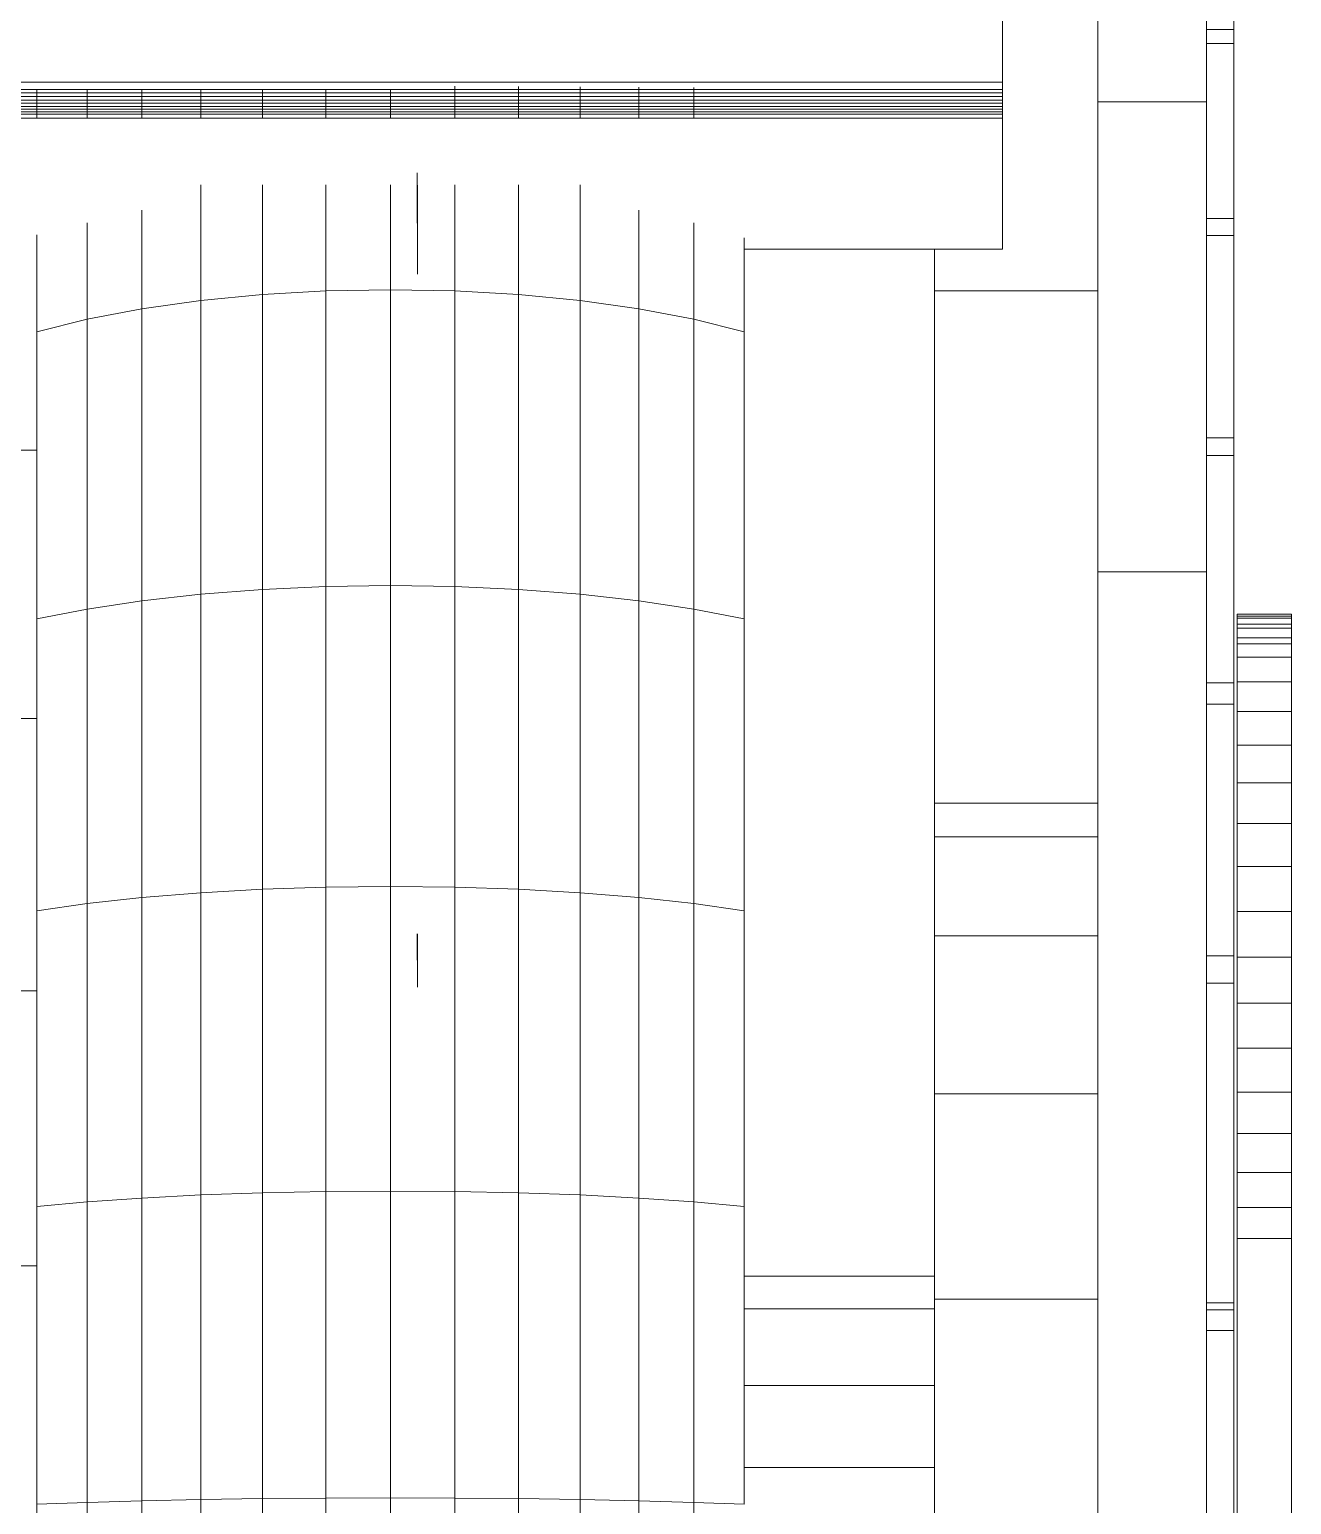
# Model space of a CAD drawing. Header units: inches. Extents: x -827 to 154, y -802 to 207.
# Drawn here: x -507.334 to -505.641, y -205.947 to -203.969 of the extents above; entities that cross this region are included whole.
import ezdxf

# ---------------------------------------------------------------- set-up
doc = ezdxf.new("R2010")
doc.units = ezdxf.units.IN
doc.header["$MEASUREMENT"] = 0
doc.layers.add('Layer0', color=7, linetype='Continuous', lineweight=9)
doc.layers.add('Miter_Saw_Station_skp', color=8, linetype='Continuous', lineweight=9)

# ---------------------------------------------------------------- blocks, each defined once
blk = doc.blocks.new('Miter_Saw_Station_skp_196-402636-Level 1')
at = {"layer": 'Layer0'}
for p, q in [((0, 2.9525), (0.1575, 2.9525)), ((0, 2.2727), (0, 2.9525)), ((0.1575, 2.9525), (0, 2.9525)), ((0, 2.2727), (0, 2.9525)), ((0.1575, 2.9525), (0.1575, 2.2727)), ((0.1575, 2.2727), (0.1575, 2.9525)), ((0, 1.7811), (0, 2.2727)), ((0.1575, 2.2727), (0, 2.2727)), ((0, 2.2727), (0.1575, 2.2727)), ((0, 1.7811), (0, 2.2727)), ((0.1575, 2.2727), (0.1575, 1.7811)), ((0.1575, 1.7811), (0.1575, 2.2727)), ((0, 1.7811), (0.1575, 1.7811)), ((0.1575, 1.7811), (0, 1.7811))]:
    blk.add_line(p, q, dxfattribs=at)
blk = doc.blocks.new('Miter_Saw_Station_skp_194-402634-Level 1')
at = {"rotation": 90.00000000000001}
blk.add_blockref('Miter_Saw_Station_skp_196-402636-Level 1', (5.889, 0), dxfattribs=at)
blk = doc.blocks.new('Miter_Saw_Station_skp_193-402633-Level 1')
at = {"layer": 'Layer0'}
for p, q in [((0, 0.9032), (0, 2.6987)), ((0, 0.9032), (0, 2.6987)), ((0.0787, 2.6987), (0.0787, 0.9032)), ((0.0787, 2.6987), (0.0787, 0.9032)), ((0, 0.8584), (0, 0.9032)), ((0, 0.9032), (0.0787, 0.9032)), ((0.0787, 0.9032), (0, 0.9032)), ((0, 0.8584), (0, 0.9032)), ((0.0787, 0.8584), (0.0787, 0.9032)), ((0.0787, 0.9032), (0.0787, 0.8584)), ((0, 0.8075), (0, 0.8584)), ((0, 0.8584), (0, 0.8075)), ((0, 0.8584), (0.0787, 0.8584)), ((0, 0.8584), (0.0787, 0.8584)), ((0.0787, 0.8075), (0.0787, 0.8584)), ((0.0787, 0.8075), (0.0787, 0.8584)), ((0, 0.7515), (0, 0.8075)), ((0, 0.8075), (0, 0.7515)), ((0, 0.8075), (0.0787, 0.8075)), ((0.0787, 0.8075), (0, 0.8075)), ((0.0787, 0.7515), (0.0787, 0.8075)), ((0.0787, 0.7515), (0.0787, 0.8075)), ((0, 0.6913), (0, 0.7515)), ((0, 0.7515), (0, 0.6913)), ((0, 0.7515), (0.0787, 0.7515)), ((0.0787, 0.7515), (0, 0.7515)), ((0.0787, 0.6913), (0.0787, 0.7515)), ((0.0787, 0.6913), (0.0787, 0.7515)), ((0, 0.628), (0, 0.6913)), ((0.0787, 0.6913), (0, 0.6913)), ((0, 0.6913), (0, 0.628)), ((0, 0.6913), (0.0787, 0.6913)), ((0.0787, 0.628), (0.0787, 0.6913)), ((0.0787, 0.628), (0.0787, 0.6913)), ((0, 0.5626), (0, 0.628)), ((0, 0.628), (0, 0.5626)), ((0, 0.628), (0.0787, 0.628)), ((0.0787, 0.628), (0, 0.628)), ((0.0787, 0.5626), (0.0787, 0.628)), ((0.0787, 0.5626), (0.0787, 0.628)), ((0, 0.4963), (0, 0.5626)), ((0.0787, 0.5626), (0, 0.5626)), ((0, 0.5626), (0, 0.4963)), ((0, 0.5626), (0.0787, 0.5626)), ((0.0787, 0.4963), (0.0787, 0.5626)), ((0.0787, 0.4963), (0.0787, 0.5626)), ((0, 0.4301), (0, 0.4963)), ((0, 0.4963), (0, 0.4301)), ((0, 0.4963), (0.0787, 0.4963)), ((0.0787, 0.4963), (0, 0.4963)), ((0.0787, 0.4301), (0.0787, 0.4963)), ((0.0787, 0.4301), (0.0787, 0.4963)), ((0, 0.3653), (0, 0.4301)), ((0, 0.4301), (0, 0.3653)), ((0, 0.4301), (0.0787, 0.4301)), ((0.0787, 0.4301), (0, 0.4301)), ((0.0787, 0.3653), (0.0787, 0.4301)), ((0.0787, 0.3653), (0.0787, 0.4301)), ((0, 0.303), (0, 0.3653)), ((0, 0.3653), (0, 0.303)), ((0, 0.3653), (0.0787, 0.3653)), ((0.0787, 0.3653), (0, 0.3653)), ((0.0787, 0.303), (0.0787, 0.3653)), ((0.0787, 0.303), (0.0787, 0.3653)), ((0, 0.303), (0, 0.2441)), ((0, 0.303), (0, 0.2441)), ((0, 0.303), (0.0787, 0.303)), ((0.0787, 0.303), (0, 0.303)), ((0.0787, 0.2441), (0.0787, 0.303)), ((0.0787, 0.2441), (0.0787, 0.303)), ((0, 0.1897), (0, 0.2441)), ((0.0787, 0.2441), (0, 0.2441)), ((0, 0.2441), (0, 0.1897)), ((0, 0.2441), (0.0787, 0.2441)), ((0.0787, 0.1897), (0.0787, 0.2441)), ((0.0787, 0.1897), (0.0787, 0.2441)), ((0, 0.1407), (0, 0.1897)), ((0.0787, 0.1897), (0, 0.1897)), ((0, 0.1897), (0, 0.1407)), ((0, 0.1897), (0.0787, 0.1897)), ((0.0787, 0.1407), (0.0787, 0.1897)), ((0.0787, 0.1407), (0.0787, 0.1897)), ((0, 0.0981), (0, 0.1407)), ((0.0787, 0.1407), (0, 0.1407)), ((0, 0.0981), (0, 0.1407)), ((0.0787, 0.1407), (0, 0.1407)), ((0.0787, 0.0981), (0.0787, 0.1407)), ((0.0787, 0.1407), (0.0787, 0.0981)), ((0, 0.0624), (0, 0.0981)), ((0.0787, 0.0981), (0, 0.0981)), ((0, 0.0624), (0, 0.0981)), ((0, 0.0981), (0.0787, 0.0981)), ((0.0787, 0.0624), (0.0787, 0.0981)), ((0.0787, 0.0981), (0.0787, 0.0624)), ((0, 0.0344), (0, 0.0624)), ((0.0787, 0.0624), (0, 0.0624)), ((0, 0.0344), (0, 0.0624)), ((0, 0.0624), (0.0787, 0.0624)), ((0, 0.0202), (0, 0.0429)), ((0.0787, 0.0429), (0, 0.0429)), ((0, 0.0429), (0.0787, 0.0429)), ((0, 0.0429), (0, 0.0202)), ((0.0787, 0.0344), (0.0787, 0.0624)), ((0.0787, 0.0624), (0.0787, 0.0344)), ((0.0787, 0.0202), (0.0787, 0.0429)), ((0.0787, 0.0202), (0.0787, 0.0429)), ((0, 0.0144), (0, 0.0344)), ((0.0787, 0.0344), (0, 0.0344)), ((0, 0.0144), (0, 0.0344)), ((0, 0.0344), (0.0787, 0.0344)), ((0.0787, 0.0144), (0.0787, 0.0344)), ((0.0787, 0.0344), (0.0787, 0.0144)), ((0, 0.0058), (0, 0.0202)), ((0, 0.0202), (0.0787, 0.0202)), ((0, 0.0202), (0, 0.0058)), ((0.0787, 0.0202), (0, 0.0202)), ((0, 0.0029), (0, 0.0144)), ((0.0787, 0.0144), (0, 0.0144)), ((0, 0.0029), (0, 0.0144)), ((0, 0.0144), (0.0787, 0.0144)), ((0, 0.0058), (0, 0)), ((0.0787, 0.0058), (0, 0.0058)), ((0, 0.0058), (0.0787, 0.0058)), ((0, 0.0058), (0, 0)), ((0, 0.0029), (0, 0)), ((0, 0.0029), (0.0787, 0.0029)), ((0.0787, 0.0029), (0, 0.0029)), ((0, 0), (0, 0.0029)), ((0, 0), (0.0787, 0)), ((0.0787, 0), (0, 0)), ((0.0787, 0.0058), (0.0787, 0.0202)), ((0.0787, 0.0058), (0.0787, 0.0202)), ((0.0787, 0.0029), (0.0787, 0.0144)), ((0.0787, 0.0144), (0.0787, 0.0029)), ((0.0787, 0.0058), (0.0787, 0)), ((0.0787, 0), (0.0787, 0.0058)), ((0.0787, 0.0029), (0.0787, 0)), ((0.0787, 0.0029), (0.0787, 0))]:
    blk.add_line(p, q, dxfattribs=at)
blk = doc.blocks.new('Miter_Saw_Station_skp_187-402627-Level 1')
at = {"layer": 'Layer0'}
for p, q in [((0.1969, 4.3466), (0.1969, 1.7667)), ((0.1969, 1.7667), (0.1969, 4.3466)), ((0.3543, 1.7667), (0.3543, 3.768)), ((0.3543, 1.7667), (0.3543, 3.768)), ((0.3543, 1.7667), (0.1969, 1.7667)), ((0.1969, 1.7667), (0.3543, 1.7667))]:
    blk.add_line(p, q, dxfattribs=at)
blk = doc.blocks.new('Miter_Saw_Station_skp_186-402626-Level 1')
at = {"layer": 'Layer0'}
for p, q in [((0.3937, 5.6828), (0.1575, 5.6828)), ((0.1575, 5.6828), (0.3937, 5.6828))]:
    blk.add_line(p, q, dxfattribs=at)
blk = doc.blocks.new('Miter_Saw_Station_skp_185-402625-Level 1')
at = {"layer": 'Layer0'}
for p, q in [((0, 7.4291), (0, 6.9702)), ((0, 7.4291), (0, 6.9702)), ((0, 6.9602), (0, 7.0002)), ((0, 6.9702), (0, 7.0002)), ((0, 7.0002), (0, 6.9702)), ((0, 7.0002), (0.0394, 7.0002)), ((0.0394, 7.0002), (0, 7.0002)), ((0, 7.0002), (0, 6.9602)), ((0.0394, 6.9702), (0, 6.9702)), ((0, 6.9702), (0.0394, 6.9702)), ((0, 6.9602), (0, 6.4582)), ((0, 6.9602), (0, 6.4582)), ((0, 6.9602), (0.0394, 6.9602)), ((0.0394, 6.9602), (0, 6.9602)), ((0, 6.4582), (0, 6.4976)), ((0, 6.4582), (0, 6.4976)), ((0, 6.4582), (0, 6.4976)), ((0.0394, 6.4976), (0, 6.4976)), ((0, 6.4976), (0, 6.4582)), ((0, 6.4976), (0.0394, 6.4976)), ((0, 6.4582), (0, 6.0633)), ((0.0394, 6.4582), (0, 6.4582)), ((0, 6.0633), (0, 6.4582)), ((0.0394, 6.4582), (0, 6.4582)), ((0, 6.0633), (0, 6.0941)), ((0, 6.0633), (0, 6.0941)), ((0, 6.0633), (0, 6.0941)), ((0.0394, 6.0941), (0, 6.0941)), ((0.0394, 6.0941), (0, 6.0941)), ((0, 6.0941), (0, 6.0633)), ((0, 6.0633), (0, 5.7346)), ((0.0394, 6.0633), (0, 6.0633)), ((0, 5.7346), (0, 6.0633)), ((0.0394, 6.0633), (0, 6.0633)), ((0, 5.7091), (0, 5.7346)), ((0, 5.7091), (0, 5.7346)), ((0.0394, 5.7346), (0, 5.7346)), ((0, 5.7346), (0, 5.7091)), ((0, 5.7091), (0, 5.7346)), ((0.0394, 5.7346), (0, 5.7346)), ((0, 5.7091), (0, 5.4165)), ((0.0394, 5.7091), (0, 5.7091)), ((0.0394, 5.7091), (0, 5.7091)), ((0, 5.4165), (0, 5.7091)), ((0, 5.3917), (0, 5.4165)), ((0, 5.3917), (0, 5.4165)), ((0, 5.4165), (0, 5.3917)), ((0, 5.4165), (0.0394, 5.4165)), ((0, 5.3917), (0, 5.4165)), ((0.0394, 5.4165), (0, 5.4165)), ((0, 5.3917), (0, 5.1386)), ((0.0394, 5.3917), (0, 5.3917)), ((0.0394, 5.3917), (0, 5.3917)), ((0, 5.1386), (0, 5.3917)), ((0, 5.1183), (0, 5.1386)), ((0.0394, 5.1386), (0, 5.1386)), ((0, 5.1386), (0, 5.1183)), ((0.0394, 5.1386), (0, 5.1386)), ((0, 5.1183), (0, 4.8785)), ((0.0394, 5.1183), (0, 5.1183))]:
    blk.add_line(p, q, dxfattribs=at)
blk = doc.blocks.new('Miter_Saw_Station_skp_184-402624-Level 1')
at = {"rotation": 90.00000000000001}
for name, p in [('Miter_Saw_Station_skp_186-402626-Level 1', (16.3298, 0.4528)), ('Miter_Saw_Station_skp_185-402625-Level 1', (16.1436, 0.4134)), ('Miter_Saw_Station_skp_187-402627-Level 1', (12.0076, 0.2559)), ('Miter_Saw_Station_skp_193-402633-Level 1', (10.1797, 0.3299))]:
    blk.add_blockref(name, p, dxfattribs=at)
blk.add_blockref('Miter_Saw_Station_skp_194-402634-Level 1', (7.3044, 0.4528))
blk = doc.blocks.new('Miter_Saw_Station_skp_182-402622-Level 1')
at = {"layer": 'Layer0'}
for p, q in [((0, 2.0917), (0, 2.4921)), ((0, 2.0917), (0, 2.4921)), ((0, 1.6939), (0, 2.0917)), ((0.2559, 2.0917), (0, 2.0917)), ((0, 1.6939), (0, 2.0917)), ((0, 2.0917), (0.2559, 2.0917)), ((0, 1.3002), (0, 1.6939)), ((0, 1.6939), (0.2559, 1.6939)), ((0, 1.6939), (0, 1.3002)), ((0, 1.6939), (0.2559, 1.6939)), ((0, 0.9121), (0, 1.3002)), ((0.2559, 1.3002), (0, 1.3002)), ((0.2559, 1.3002), (0, 1.3002)), ((0, 0.9121), (0, 1.3002)), ((0, 0.6005), (0, 0.9121)), ((0, 0.9121), (0, 0.6005)), ((0, 0.9121), (0.2559, 0.9121)), ((0, 0.9121), (0.2559, 0.9121)), ((0, 0.3902), (0, 0.4317))]:
    blk.add_line(p, q, dxfattribs=at)
blk = doc.blocks.new('Miter_Saw_Station_skp_177-402617-Level 1')
at = {"layer": 'Layer0'}
for p, q in [((0, 2.6162), (0, 2.8061)), ((0.374, 2.8061), (0, 2.8061)), ((0, 2.6162), (0, 2.8061)), ((0.374, 2.8061), (0, 2.8061)), ((0, 2.6108), (0, 2.6162)), ((0, 2.6108), (0, 2.6162)), ((1.8504, 2.6162), (0, 2.6162)), ((0, 2.6162), (1.8504, 2.6162)), ((0, 2.6074), (0, 2.6108)), ((0, 2.6108), (1.8504, 2.6108)), ((0, 2.6074), (0, 2.6108)), ((1.8504, 2.6108), (0, 2.6108)), ((0, 2.6074), (0, 2.6036)), ((0, 2.6074), (1.8504, 2.6074)), ((0, 2.6036), (0, 2.6074)), ((0, 2.6074), (1.8504, 2.6074)), ((1.8504, 2.6036), (0, 2.6036)), ((0, 2.5994), (0, 2.6036)), ((0, 2.6036), (0, 2.5994)), ((0, 2.6036), (1.8504, 2.6036)), ((1.3976, 2.5748), (1.3976, 2.6162)), ((0, 2.5949), (0, 2.5994)), ((0, 2.5994), (0, 2.5949)), ((0, 2.5994), (1.8504, 2.5994)), ((1.8504, 2.5994), (0, 2.5994)), ((0, 2.5902), (0, 2.5949)), ((1.8504, 2.5949), (0, 2.5949)), ((0, 2.5949), (0, 2.5902)), ((0, 2.5949), (1.8504, 2.5949)), ((0, 2.5902), (0, 2.5852)), ((0, 2.5902), (1.8504, 2.5902)), ((0, 2.5852), (0, 2.5902)), ((1.8504, 2.5902), (0, 2.5902)), ((0, 2.5852), (0, 2.58)), ((0, 2.5852), (1.8504, 2.5852)), ((1.8504, 2.5852), (0, 2.5852)), ((0, 2.58), (0, 2.5852)), ((1.8504, 2.58), (0, 2.58)), ((0, 2.58), (0, 2.5748)), ((0, 2.58), (1.8504, 2.58)), ((0, 2.5748), (0, 2.58)), ((1.8504, 2.5748), (0, 2.5748)), ((0, 2.5643), (0, 2.5748)), ((0, 2.5748), (0, 2.5643)), ((0, 2.5748), (1.8504, 2.5748)), ((0, 2.0711), (0, 2.5643)), ((1.8504, 2.5643), (0, 2.5643)), ((0, 2.5643), (0, 2.0711)), ((0, 2.5643), (1.8504, 2.5643))]:
    blk.add_line(p, q, dxfattribs=at)
blk = doc.blocks.new('Miter_Saw_Station_skp_170-402610-Level 1')
at = {"layer": 'Layer0'}
for p, q in [((0.1772, 2.8619), (0.1772, 2.9806)), ((0.1772, 2.9806), (0.1772, 2.8619)), ((0.1772, 2.7431), (0.1772, 2.8619)), ((0.4528, 2.8619), (0.1772, 2.8619)), ((0.1772, 2.8619), (0.1772, 2.7431)), ((0.1772, 2.8619), (0.4528, 2.8619)), ((0.1772, 2.6324), (0.1772, 2.7431)), ((0.1772, 2.7431), (0.1772, 2.6324)), ((0.1772, 2.7431), (0.4528, 2.7431)), ((0.4528, 2.7431), (0.1772, 2.7431)), ((0.1772, 2.5849), (0.1772, 2.6324)), ((0.4528, 2.6324), (0.1772, 2.6324)), ((0.1772, 2.6324), (0.1772, 2.5849)), ((0.1772, 2.6324), (0.4528, 2.6324)), ((0.1772, 2.5849), (0.1772, 1.0998)), ((0.4528, 2.5849), (0.1772, 2.5849)), ((0.1772, 2.5849), (0.1772, 1.0998)), ((0.1772, 2.5849), (0.4528, 2.5849))]:
    blk.add_line(p, q, dxfattribs=at)
blk = doc.blocks.new('Miter_Saw_Station_skp_167-402607-Level 1')
at = {"layer": 'Layer0'}
for p, q in [((0.0729, 4.8257), (0.0729, 4.3897)), ((0.0729, 4.3897), (0.0729, 4.8257)), ((0.1524, 4.8266), (0.1524, 4.3874)), ((0.1524, 4.3874), (0.1524, 4.8266)), ((0.2373, 4.3856), (0.2373, 4.8274)), ((0.2373, 4.8274), (0.2373, 4.3856)), ((0.3265, 4.828), (0.3265, 4.3843)), ((0.3265, 4.3843), (0.3265, 4.828)), ((0.4184, 4.3835), (0.4184, 4.8283)), ((0.4184, 4.8283), (0.4184, 4.3835)), ((0.5118, 4.3832), (0.5118, 4.8284)), ((0.5118, 4.8284), (0.5118, 4.3832)), ((0.6052, 4.3835), (0.6052, 4.8283)), ((0.6052, 4.8283), (0.6052, 4.3835)), ((0.6971, 4.3843), (0.6971, 4.828)), ((0.6971, 4.828), (0.6971, 4.3843)), ((0.7863, 4.3856), (0.7863, 4.8274)), ((0.7863, 4.8274), (0.7863, 4.3856)), ((0.8713, 4.8266), (0.8713, 4.3874)), ((0.8713, 4.3874), (0.8713, 4.8266)), ((0.9508, 4.3897), (0.9508, 4.8257)), ((0.9508, 4.8257), (0.9508, 4.3897)), ((0, 4.3924), (0, 3.9622)), ((0, 4.3924), (0.0729, 4.3897)), ((0, 3.9622), (0, 4.3924)), ((0.0729, 4.3897), (0, 4.3924)), ((0.0729, 4.3897), (0.0729, 3.9551)), ((0.0729, 4.3897), (0.1524, 4.3874)), ((0.0729, 3.9551), (0.0729, 4.3897)), ((0.1524, 4.3874), (0.0729, 4.3897)), ((0.1524, 3.9495), (0.1524, 4.3874)), ((0.2373, 4.3856), (0.1524, 4.3874)), ((0.1524, 4.3874), (0.1524, 3.9495)), ((0.1524, 4.3874), (0.2373, 4.3856)), ((0.2373, 4.3856), (0.2373, 3.9451)), ((0.2373, 4.3856), (0.3265, 4.3843)), ((0.3265, 4.3843), (0.2373, 4.3856)), ((0.2373, 3.9451), (0.2373, 4.3856)), ((0.3265, 3.9419), (0.3265, 4.3843)), ((0.4184, 4.3835), (0.3265, 4.3843)), ((0.3265, 4.3843), (0.3265, 3.9419)), ((0.3265, 4.3843), (0.4184, 4.3835)), ((0.5118, 4.3832), (0.4184, 4.3835)), ((0.4184, 3.94), (0.4184, 4.3835)), ((0.5118, 4.3832), (0.4184, 4.3835)), ((0.4184, 3.94), (0.4184, 4.3835)), ((0.6052, 4.3835), (0.5118, 4.3832)), ((0.5118, 4.3832), (0.6052, 4.3835)), ((0.5118, 4.3832), (0.5118, 3.9394)), ((0.5118, 4.3832), (0.5118, 3.9394)), ((0.6052, 4.3835), (0.6971, 4.3843)), ((0.6971, 4.3843), (0.6052, 4.3835)), ((0.6052, 4.3835), (0.6052, 3.94)), ((0.6052, 3.94), (0.6052, 4.3835)), ((0.7863, 4.3856), (0.6971, 4.3843)), ((0.7863, 4.3856), (0.6971, 4.3843)), ((0.6971, 3.9419), (0.6971, 4.3843)), ((0.6971, 3.9419), (0.6971, 4.3843)), ((0.8713, 4.3874), (0.7863, 4.3856)), ((0.8713, 4.3874), (0.7863, 4.3856)), ((0.7863, 3.9451), (0.7863, 4.3856)), ((0.7863, 4.3856), (0.7863, 3.9451)), ((0.9508, 4.3897), (0.8713, 4.3874)), ((0.9508, 4.3897), (0.8713, 4.3874)), ((0.8713, 4.3874), (0.8713, 3.9495)), ((0.8713, 3.9495), (0.8713, 4.3874)), ((0.9508, 4.3897), (1.0236, 4.3924)), ((1.0236, 4.3924), (0.9508, 4.3897)), ((0.9508, 4.3897), (0.9508, 3.9551)), ((0.9508, 4.3897), (0.9508, 3.9551)), ((0, 3.9617), (0, 3.5347)), ((0, 3.9617), (0.0729, 3.9551)), ((0.0729, 3.9551), (0, 3.9617)), ((0, 3.5347), (0, 3.9617)), ((0.0729, 3.9551), (0.0729, 3.5237)), ((0.0729, 3.9551), (0.1524, 3.9495)), ((0.0729, 3.5237), (0.0729, 3.9551)), ((0.1524, 3.9495), (0.0729, 3.9551)), ((0.1524, 3.515), (0.1524, 3.9495)), ((0.1524, 3.9495), (0.1524, 3.515)), ((0.1524, 3.9495), (0.2373, 3.9451)), ((0.2373, 3.9451), (0.1524, 3.9495)), ((0.7863, 3.9451), (0.8713, 3.9495)), ((0.7863, 3.9451), (0.8713, 3.9495)), ((0.8713, 3.9495), (0.9508, 3.9551)), ((0.8713, 3.9495), (0.9508, 3.9551)), ((0.8713, 3.515), (0.8713, 3.9495)), ((0.8713, 3.9495), (0.8713, 3.515)), ((0.9508, 3.9551), (1.0236, 3.9617)), ((1.0236, 3.9617), (0.9508, 3.9551)), ((0.9508, 3.9551), (0.9508, 3.5237)), ((0.9508, 3.5237), (0.9508, 3.9551)), ((0.2373, 3.508), (0.2373, 3.9451)), ((0.2373, 3.9451), (0.2373, 3.508)), ((0.2373, 3.9451), (0.3265, 3.9419)), ((0.3265, 3.9419), (0.2373, 3.9451)), ((0.3265, 3.503), (0.3265, 3.9419)), ((0.3265, 3.9419), (0.3265, 3.503)), ((0.3265, 3.9419), (0.4184, 3.94)), ((0.4184, 3.94), (0.3265, 3.9419)), ((0.4184, 3.4999), (0.4184, 3.94)), ((0.4184, 3.94), (0.4184, 3.4999)), ((0.4184, 3.94), (0.5118, 3.9394)), ((0.4184, 3.94), (0.5118, 3.9394)), ((0.5118, 3.9394), (0.6052, 3.94)), ((0.6052, 3.94), (0.5118, 3.9394)), ((0.5118, 3.9394), (0.5118, 3.4989)), ((0.5118, 3.4989), (0.5118, 3.9394)), ((0.6052, 3.94), (0.6971, 3.9419)), ((0.6971, 3.9419), (0.6052, 3.94)), ((0.6052, 3.4999), (0.6052, 3.94)), ((0.6052, 3.94), (0.6052, 3.4999)), ((0.6971, 3.9419), (0.7863, 3.9451)), ((0.6971, 3.9419), (0.7863, 3.9451)), ((0.6971, 3.503), (0.6971, 3.9419)), ((0.6971, 3.9419), (0.6971, 3.503)), ((0.7863, 3.508), (0.7863, 3.9451)), ((0.7863, 3.9451), (0.7863, 3.508)), ((0, 3.5342), (0, 3.1122)), ((0, 3.5342), (0.0729, 3.5237)), ((0, 3.1122), (0, 3.5342)), ((0.0729, 3.5237), (0, 3.5342)), ((0.0729, 3.0976), (0.0729, 3.5237)), ((0.1524, 3.515), (0.0729, 3.5237)), ((0.0729, 3.5237), (0.0729, 3.0976)), ((0.0729, 3.5237), (0.1524, 3.515)), ((0.8713, 3.515), (0.9508, 3.5237)), ((0.9508, 3.5237), (0.8713, 3.515)), ((0.9508, 3.5237), (1.0236, 3.5342)), ((1.0236, 3.5342), (0.9508, 3.5237)), ((0.9508, 3.0976), (0.9508, 3.5237)), ((0.9508, 3.5237), (0.9508, 3.0976)), ((0.2373, 3.508), (0.1524, 3.515)), ((0.1524, 3.515), (0.1524, 3.0856)), ((0.1524, 3.515), (0.2373, 3.508)), ((0.1524, 3.0856), (0.1524, 3.515)), ((0.2373, 3.508), (0.2373, 3.0761)), ((0.2373, 3.508), (0.3265, 3.503)), ((0.2373, 3.0761), (0.2373, 3.508)), ((0.3265, 3.503), (0.2373, 3.508)), ((0.3265, 3.0692), (0.3265, 3.503)), ((0.3265, 3.503), (0.3265, 3.0692)), ((0.3265, 3.503), (0.4184, 3.4999)), ((0.4184, 3.4999), (0.3265, 3.503)), ((0.4184, 3.0651), (0.4184, 3.4999)), ((0.4184, 3.4999), (0.4184, 3.0651)), ((0.4184, 3.4999), (0.5118, 3.4989)), ((0.5118, 3.4989), (0.4184, 3.4999)), ((0.6052, 3.4999), (0.5118, 3.4989)), ((0.5118, 3.4989), (0.6052, 3.4999)), ((0.5118, 3.4989), (0.5118, 3.0637)), ((0.5118, 3.0637), (0.5118, 3.4989)), ((0.6971, 3.503), (0.6052, 3.4999)), ((0.6052, 3.4999), (0.6971, 3.503)), ((0.6052, 3.4999), (0.6052, 3.0651)), ((0.6052, 3.0651), (0.6052, 3.4999)), ((0.7863, 3.508), (0.6971, 3.503)), ((0.6971, 3.503), (0.7863, 3.508)), ((0.6971, 3.0692), (0.6971, 3.503)), ((0.6971, 3.503), (0.6971, 3.0692)), ((0.8713, 3.515), (0.7863, 3.508)), ((0.7863, 3.508), (0.8713, 3.515)), ((0.7863, 3.0761), (0.7863, 3.508)), ((0.7863, 3.508), (0.7863, 3.0761)), ((0.8713, 3.0856), (0.8713, 3.515)), ((0.8713, 3.515), (0.8713, 3.0856)), ((0, 3.1118), (0, 2.6968)), ((0, 3.1118), (0.0729, 3.0976)), ((0.0729, 3.0976), (0, 3.1118)), ((0, 2.6968), (0, 3.1118)), ((0.0729, 2.6785), (0.0729, 3.0976)), ((0.0729, 3.0976), (0.0729, 2.6785)), ((0.0729, 3.0976), (0.1524, 3.0856)), ((0.1524, 3.0856), (0.0729, 3.0976)), ((0.8713, 3.0856), (0.9508, 3.0976)), ((0.9508, 3.0976), (0.8713, 3.0856)), ((0.9508, 3.0976), (1.0236, 3.1118)), ((1.0236, 3.1118), (0.9508, 3.0976)), ((0.9508, 3.0976), (0.9508, 2.6785)), ((0.9508, 2.6785), (0.9508, 3.0976)), ((0.1524, 2.6634), (0.1524, 3.0856)), ((0.1524, 3.0856), (0.1524, 2.6634)), ((0.1524, 3.0856), (0.2373, 3.0761)), ((0.2373, 3.0761), (0.1524, 3.0856)), ((0.2373, 3.0761), (0.2373, 2.6514)), ((0.2373, 3.0761), (0.3265, 3.0692)), ((0.2373, 2.6514), (0.2373, 3.0761)), ((0.3265, 3.0692), (0.2373, 3.0761)), ((0.6971, 3.0692), (0.7863, 3.0761)), ((0.7863, 3.0761), (0.6971, 3.0692)), ((0.7863, 3.0761), (0.8713, 3.0856)), ((0.8713, 3.0856), (0.7863, 3.0761)), ((0.7863, 2.6514), (0.7863, 3.0761)), ((0.7863, 3.0761), (0.7863, 2.6514)), ((0.8713, 2.6634), (0.8713, 3.0856)), ((0.8713, 3.0856), (0.8713, 2.6634)), ((0.3265, 2.6427), (0.3265, 3.0692)), ((0.3265, 3.0692), (0.3265, 2.6427)), ((0.3265, 3.0692), (0.4184, 3.0651)), ((0.4184, 3.0651), (0.3265, 3.0692)), ((0.4184, 2.6375), (0.4184, 3.0651)), ((0.4184, 3.0651), (0.4184, 2.6375)), ((0.4184, 3.0651), (0.5118, 3.0637)), ((0.5118, 3.0637), (0.4184, 3.0651)), ((0.5118, 3.0637), (0.6052, 3.0651)), ((0.6052, 3.0651), (0.5118, 3.0637)), ((0.5118, 3.0637), (0.5118, 2.6357)), ((0.5118, 2.6357), (0.5118, 3.0637)), ((0.6052, 3.0651), (0.6971, 3.0692)), ((0.6971, 3.0692), (0.6052, 3.0651)), ((0.6052, 2.6375), (0.6052, 3.0651)), ((0.6052, 3.0651), (0.6052, 2.6375)), ((0.6971, 2.6427), (0.6971, 3.0692)), ((0.6971, 3.0692), (0.6971, 2.6427)), ((0, 2.5609), (0, 2.6965)), ((0.0729, 2.6785), (0, 2.6965)), ((0, 2.6965), (0, 2.5609)), ((0, 2.6965), (0.0729, 2.6785)), ((1.0236, 2.6965), (0.9508, 2.6785)), ((0.9508, 2.6785), (1.0236, 2.6965)), ((0.0729, 2.5391), (0.0729, 2.6785)), ((0.1524, 2.6634), (0.0729, 2.6785)), ((0.0729, 2.6785), (0.0729, 2.5391)), ((0.0729, 2.6785), (0.1524, 2.6634)), ((0.9508, 2.6785), (0.8713, 2.6634)), ((0.8713, 2.6634), (0.9508, 2.6785)), ((0.9508, 2.5391), (0.9508, 2.6785)), ((0.9508, 2.6785), (0.9508, 2.5391)), ((0.2373, 2.6514), (0.1524, 2.6634)), ((0.1524, 2.5209), (0.1524, 2.6634)), ((0.1524, 2.6634), (0.1524, 2.5209)), ((0.1524, 2.6634), (0.2373, 2.6514)), ((0.3265, 2.6427), (0.2373, 2.6514)), ((0.2373, 2.6514), (0.2373, 2.4839)), ((0.2373, 2.6514), (0.3265, 2.6427)), ((0.2373, 2.4839), (0.2373, 2.6514)), ((0.7863, 2.6514), (0.6971, 2.6427)), ((0.6971, 2.6427), (0.7863, 2.6514)), ((0.8713, 2.6634), (0.7863, 2.6514)), ((0.7863, 2.6514), (0.8713, 2.6634)), ((0.7863, 2.4839), (0.7863, 2.6514)), ((0.7863, 2.6514), (0.7863, 2.4839)), ((0.8713, 2.5209), (0.8713, 2.6634)), ((0.8713, 2.6634), (0.8713, 2.5209)), ((0.3265, 2.4839), (0.3265, 2.6427)), ((0.3265, 2.6427), (0.3265, 2.4839)), ((0.3265, 2.6427), (0.4184, 2.6375)), ((0.4184, 2.6375), (0.3265, 2.6427)), ((0.4184, 2.4839), (0.4184, 2.6375)), ((0.4184, 2.6375), (0.4184, 2.4839)), ((0.4184, 2.6375), (0.5118, 2.6357)), ((0.5118, 2.6357), (0.4184, 2.6375)), ((0.6052, 2.6375), (0.5118, 2.6357)), ((0.5118, 2.6357), (0.6052, 2.6375)), ((0.5118, 2.4839), (0.5118, 2.6357)), ((0.5118, 2.6357), (0.5118, 2.4839)), ((0.6971, 2.6427), (0.6052, 2.6375)), ((0.6052, 2.6375), (0.6971, 2.6427)), ((0.6052, 2.6375), (0.6052, 2.4839)), ((0.6052, 2.4839), (0.6052, 2.6375)), ((0.6971, 2.4839), (0.6971, 2.6427)), ((0.6971, 2.6427), (0.6971, 2.4839)), ((0.0729, 2.3434), (0.0729, 2.3874)), ((0.0729, 2.3874), (0.0729, 2.3434)), ((0.1524, 2.343), (0.1524, 2.3874)), ((0.1524, 2.3874), (0.1524, 2.343)), ((0.2373, 2.3874), (0.2373, 2.3425)), ((0.2373, 2.3425), (0.2373, 2.3874)), ((0.3265, 2.342), (0.3265, 2.3874)), ((0.3265, 2.3874), (0.3265, 2.342)), ((0.4184, 2.3414), (0.4184, 2.3874)), ((0.4184, 2.3874), (0.4184, 2.3414)), ((0.5118, 2.346), (0.5118, 2.3874)), ((0.5118, 2.3874), (0.5118, 2.346)), ((0.6052, 2.3874), (0.6052, 2.346)), ((0.6052, 2.346), (0.6052, 2.3874)), ((0.6971, 2.346), (0.6971, 2.3874)), ((0.6971, 2.3874), (0.6971, 2.346)), ((0.7863, 2.346), (0.7863, 2.3874)), ((0.7863, 2.3874), (0.7863, 2.346)), ((0.8713, 2.346), (0.8713, 2.3874)), ((0.8713, 2.3874), (0.8713, 2.346)), ((0.9508, 2.346), (0.9508, 2.3874)), ((0.9508, 2.3874), (0.9508, 2.346))]:
    blk.add_line(p, q, dxfattribs=at)
blk = doc.blocks.new('Miter_Saw_Station_skp_159-402599-Level 1')
at = {"layer": 'Layer0'}
for q in [(0, 7.1494), (0.0004, 7.1493)]:
    blk.add_line((0, 7.0725), q, dxfattribs=at)
blk = doc.blocks.new('Miter_Saw_Station_skp_159-V15-Level 1')
at = {"layer": 'Layer0'}
for q in [(0.0004, 8.2501), (0, 8.2324)]:
    blk.add_line((0, 8.1038), q, dxfattribs=at)
blk = doc.blocks.new('Miter_Saw_Station_skp_158-402598-Level 1')
for name in ['Miter_Saw_Station_skp_159-V15-Level 1', 'Miter_Saw_Station_skp_159-402599-Level 1']:
    blk.add_blockref(name, (0, 0))
blk = doc.blocks.new('Miter_Saw_Station_skp_157-402597-Level 1')
at = {"layer": 'Layer0'}
for p, q in [((0.4528, 5.2454), (0.4528, 5.6755)), ((0.4528, 5.6755), (0.4528, 5.2454)), ((0.4528, 4.8178), (0.4528, 5.2448)), ((0.4528, 5.2448), (0.4528, 4.8178)), ((0.4528, 4.3954), (0.4528, 4.8173)), ((0.4528, 4.8173), (0.4528, 4.3954)), ((0.4528, 3.98), (0.4528, 4.3949)), ((0.4528, 4.3949), (0.4528, 3.98)), ((0.4528, 3.844), (0.4528, 3.9796)), ((0.4528, 3.9796), (0.4528, 3.844))]:
    blk.add_line(p, q, dxfattribs=at)
for name, p in [('Miter_Saw_Station_skp_167-402607-Level 1', (0.4528, 1.2831)), ('Miter_Saw_Station_skp_170-402610-Level 1', (0, 2.7606))]:
    blk.add_blockref(name, p)
at = {"extrusion": (0, 0, -1), "zscale": -1, "rotation": 180}
blk.add_blockref('Miter_Saw_Station_skp_158-402598-Level 1', (-0.9255, 12), dxfattribs=at)
blk = doc.blocks.new('Miter_Saw_Station_skp_156-402596-Level 1')
at = {"layer": 'Layer0'}
for p, q in [((3.6417, 5.3791), (3.4055, 5.3791)), ((3.4055, 5.3791), (3.6417, 5.3791)), ((3.4055, 5.0817), (3.6417, 5.0817)), ((3.4055, 5.0817), (3.6417, 5.0817)), ((3.4055, 4.8536), (3.6417, 4.8536)), ((3.6417, 4.8536), (3.4055, 4.8536)), ((3.6417, 4.7104), (3.4055, 4.7104)), ((3.4055, 4.7104), (3.6417, 4.7104)), ((3.6417, 4.6617), (3.4055, 4.6617)), ((3.4055, 4.6617), (3.6417, 4.6617))]:
    blk.add_line(p, q, dxfattribs=at)
blk = doc.blocks.new('Miter_Saw_Station_skp_155-402595-Level 1')
for name, p in [('Miter_Saw_Station_skp_157-402597-Level 1', (3.4646, 0)), ('Miter_Saw_Station_skp_156-402596-Level 1', (0, 0)), ('Miter_Saw_Station_skp_182-402622-Level 1', (4.9409, 3.2388)), ('Miter_Saw_Station_skp_177-402617-Level 1', (3.5433, 1.0543))]:
    blk.add_blockref(name, p)
blk = doc.blocks.new('Miter_Saw_Station_skp_146-402586-Level 1')
at = {"rotation": 90.00000000000001}
blk.add_blockref('Miter_Saw_Station_skp_155-402595-Level 1', (18.956, 0), dxfattribs=at)
blk.add_blockref('Miter_Saw_Station_skp_184-402624-Level 1', (4.3883, 2.7953))
blk = doc.blocks.new('Miter_Saw_Station_skp_24-402464-Level 1')
blk.add_blockref('Miter_Saw_Station_skp_146-402586-Level 1', (6.396, 8.472))
blk = doc.blocks.new('Miter_Saw_Station_skp_1-402441-Level 1')
at = {"xscale": 0.9269999999999998, "yscale": 0.9269999999999998, "zscale": 0.9269999999999998, "rotation": 180}
blk.add_blockref('Miter_Saw_Station_skp_24-402464-Level 1', (27.9036, 71.9204), dxfattribs=at)
blk = doc.blocks.new('Miter_Saw_Station_skp-402418-Level 1')
blk.add_blockref('Miter_Saw_Station_skp_1-402441-Level 1', (0, 0))

msp = doc.modelspace()

# ---------------------------------------------------------------- block references
at = {"layer": 'Miter_Saw_Station_skp', "color": 7, "rotation": 269.9999999999997}
msp.add_blockref('Miter_Saw_Station_skp-402418-Level 1', (-566.811294, -196.282674), dxfattribs=at)

doc.saveas('drawing.dxf')
